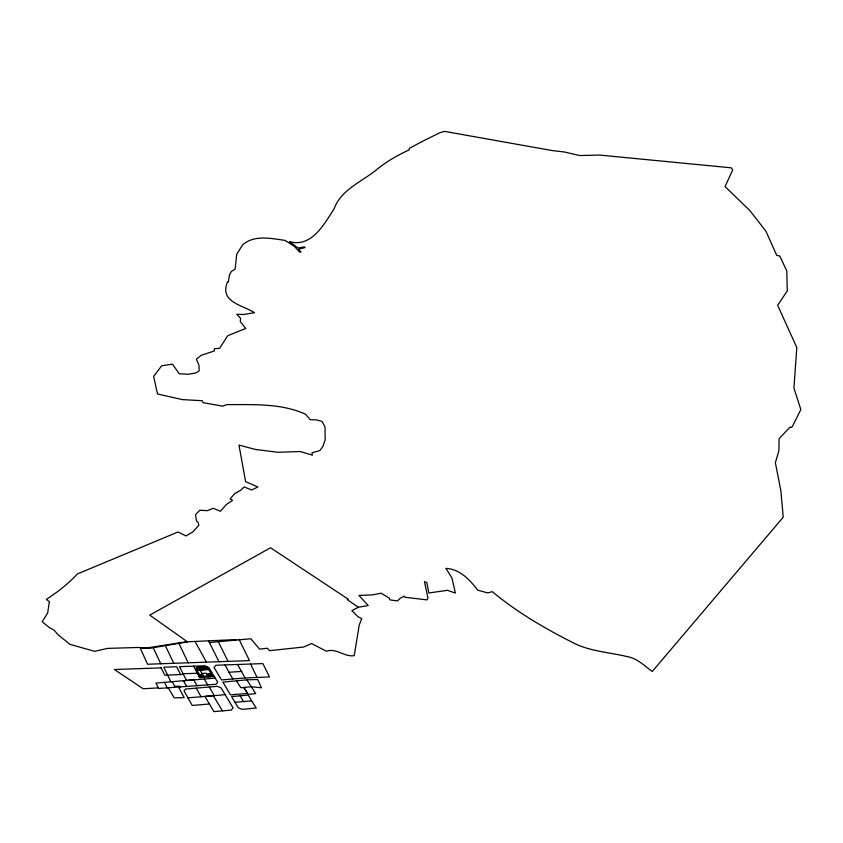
<?xml version="1.0" encoding="UTF-8"?>
<svg xmlns="http://www.w3.org/2000/svg" width="843" height="843" viewBox="0 0 843 843"><rect width="100%" height="100%" fill="white"/><g stroke="black" fill="none" stroke-linecap="round" stroke-linejoin="round"><path stroke-width="1.26" d="M187.188 641.639L146.524 648.025L138.41 647.456L107.672 648.383L94.532 651.323L69.98 644.347L58.378 635.042L54.121 630.164L49.063 627.35L42.15 621.702L47.651 613.103L49.368 601.628L46.312 599.405C57.693 592.06 68.114 583.936 77.377 573.946L178.084 531.975L185.955 535.958L193.068 531.733L198.864 525.242L198.021 522.165L196.598 521.227L195.523 514.651L199.812 510.257L207.399 510.647L213.29 508.276L220.455 511.269L226.293 504.578L232.552 500.373L230.086 498.887L234.891 493.461L240.74 490.247L244.143 486.969L251.678 489.952L257.937 486.991L245.598 481.638L238.98 445.083L255.64 449.498L278.148 452.28L300.097 451.542L312.395 455.125L311.984 452.849L319.929 450.499L322.964 446.337L325.177 439.74L324.998 426.948L322.089 421.458L316.262 419.835L310.287 419.73L305.503 414.198C280.919 403.038 253.163 404.777 226.862 404.587L222.689 406.168L203.068 402.669L202.151 400.71L182.33 399.593L157.515 393.997L153.616 376.378L161.698 365.746L172.478 364.144L179.285 373.776L188.516 374.239L195.66 373.038L199.138 370.962L199.001 365.388L196.419 359.107L201.235 355.303L214.333 350.951L214.48 348.644L219.528 348.391L227.726 335.735L245.745 328.454L240.287 321.668L240.582 318.359L236.83 314.26L243.448 314.492L254.46 312.711C242.51 304.839 219.285 302.405 227.452 281.952L228.327 282.11L229.475 274.786L231.403 271.425L235.113 269.117L236.725 254.344L242.552 244.955C254.344 234.523 270.866 238.464 284.902 240.36L294.102 246.114L299.55 251.973L301.035 252.036L298.506 249.265L305.103 247.568L304.449 246.873L297.948 247.968L289.518 241.699C311.826 247.642 323.786 224.48 334.018 209.032C340.477 190.55 360.351 182.267 374.872 171.097C385.262 162.33 397.032 155.407 409.371 149.769L409.298 148.347L423.407 140.855L439.846 132.72L444.577 131.382L552.06 150.549L564.473 152.003L579.731 155.544L599.647 155.07L731.26 167.831L732.693 169.875L725.064 186.566L749.733 210.434L765.834 231.045L776.761 255.397L779.775 255.987L786.814 271.046L787.267 290.877L777.668 305.314L796.825 347.579L793.927 388.043L800.85 409.561L792.557 426.21L791.292 427.496L790.06 427.043L779.069 438.771L778.932 450.499L775.381 462.775L780.903 490.995L783.221 517.223L652.24 671.513C644.337 665.759 637.382 658.394 627.066 656.549C609.268 652.334 590.163 651.397 573.609 643.009C544.957 628.53 517.001 612.26 492.28 591.649L487.76 592.914L477.728 590.163C469.878 579.889 459.698 568.899 445.894 568.393L451.88 577.813L455.378 593.072L447.496 590.311L428.802 592.977L426.821 582.513L424.45 581.638L427.97 597.993L426.948 599.889L404.587 597.192L404.261 596.096L400.204 598.288L397.474 600.933L389.982 599.9L389.287 598.182L381.068 593.177L372.332 594.926L358.939 595.432L368.222 605.537L358.317 607.276L351.91 610.648L358.075 616.791L361.721 618.614L359.213 625.137L354.229 655.654C344.566 657.308 336.241 647.635 326.399 651.249L311.562 643.557L303.67 647.024L269.444 650.68L267.368 648.225L259.602 649.142L250.835 638.741L209.391 642.556M246.851 679.848L222.858 682.103L230.529 694.843L247.6 693.42L243.838 687.466L248.221 694.4L255.671 693.599L246.851 679.848L257.716 679.5L261.404 687.804L251.256 686.729L240.866 687.751L236.419 680.828M209.422 704L192.215 705.443L184.016 690.902L185.544 689.058L209.285 687.003L217.378 686.339L221.024 687.846L233.068 707.825L231.382 710.091L213.932 711.618L204.944 696.413L213.268 695.707L222.478 710.87M215.228 678.141L183.374 680.712L186.83 686.666M186.493 680.438L155.955 683.083L158.663 688.468L216.082 684.274L217.715 682.24L208.832 667.572L204.828 665.77L179.496 666.655L186.493 680.438L193.721 679.858L197.188 685.823M187.673 697.888L225.155 694.706M208.653 669.511L197.915 670.343L196.261 667.551L206.756 666.665L208.411 669.458M202.004 673.525L206.198 673.167L208.411 676.908M202.562 674.474L198.368 674.821L200.023 677.624M206.756 674.115L210.961 673.768L212.615 676.56M211.308 673.979L208.895 674.179L209.844 675.791M214.196 676.423L199.654 677.656L193.563 666.16M245.081 677.962L221.551 679.932L214.038 667.456L215.945 665.253L262.837 663.589L269.486 676.961L245.081 677.962L237.642 664.547M235.007 702.282L251.657 700.923L256.23 708.036L242.215 709.321L238.369 707.867L231.583 696.592L248.242 695.075L251.657 700.923M225.07 664.958L228.969 672.271L241.751 671.407M158.379 687.899L143.152 688.763L114.448 669.511L161.108 667.877M236.462 639.563L188.516 641.734L149.401 648.32L140.149 647.909L147.588 664.231L249.496 660.627L239.033 639.3M183.437 674.421L164.817 675.232L160.823 667.308M183.1 673.747L197.325 673.272M358.317 607.276L347.2 599.584L348.201 599.183L270.561 547.76L149.738 615.127L187.557 641.902M180.434 687.193L179.801 686.213L174.775 686.297L172.141 681.681M240.097 695.812L243.638 701.576M204.227 679.026L207.821 684.948M204.659 666.845L206.314 669.637L205.292 668.099M208.853 673.936L210.508 676.739M202.562 667.024L204.217 669.816M200.455 667.192L202.109 669.995M198.358 667.371L204.217 677.266M200.465 674.653L202.12 677.445M209.285 687.003L214.333 695.623M168.347 687.92L174.153 697.825L184.185 697.646L178.663 687.34M228.969 672.271L232.879 678.984M196.229 688.151L201.077 696.75M195.06 641.418L206.472 662.25M164.396 682.356L167.357 687.972M208.495 640.764L219.043 661.829M180.539 674.548L176.672 666.75L163.753 667.203L170.876 681.787M218.284 641.649L228.095 661.523M250.634 664.115L257.052 677.435M178.916 643.357L188.179 662.861M165.376 645.633L173.763 663.346M153.205 647.677L160.771 663.789M207.705 667.898L196.156 668.868L200.718 676.56L212.257 675.591L207.705 667.898"/></g></svg>
